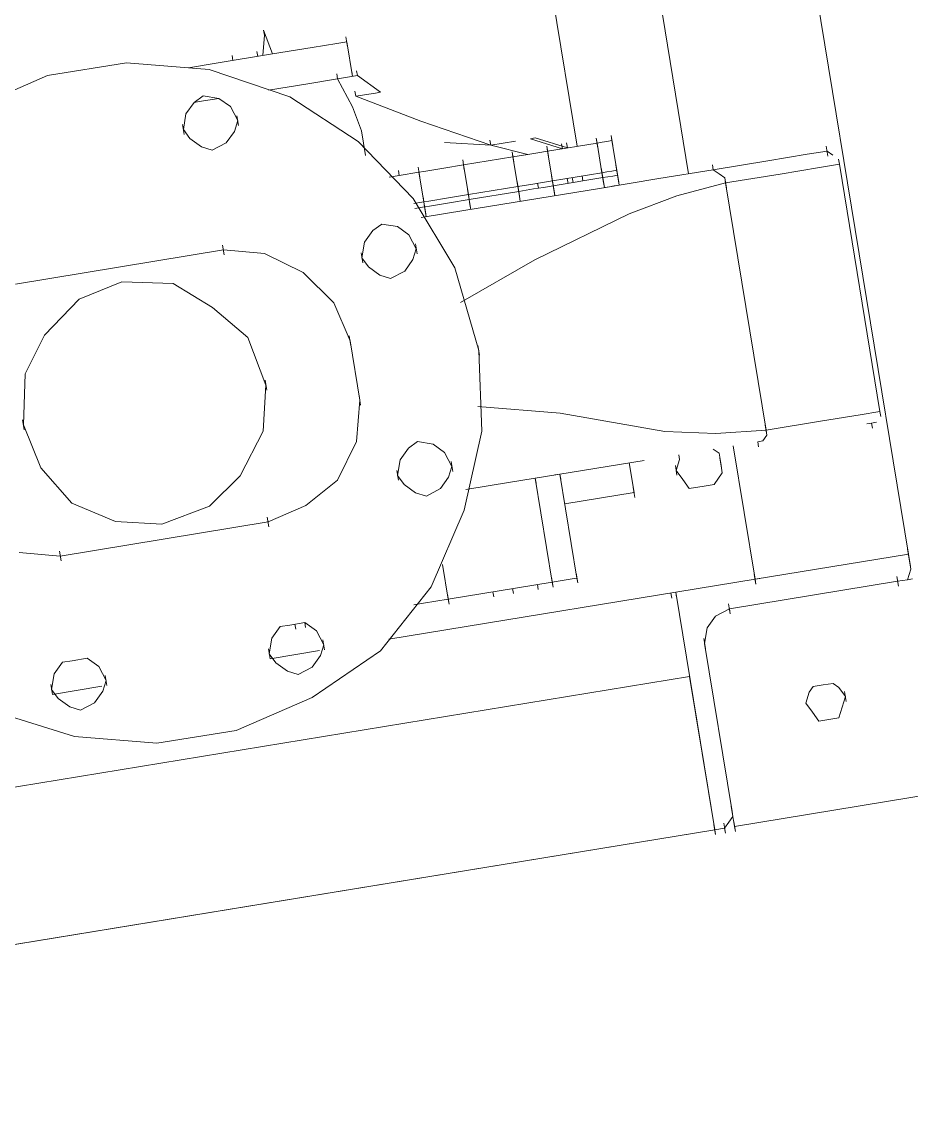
# Model space of a CAD drawing. Header units: metres. Extents: x 2 to 659295185, y -28 to 1124222152.
# Drawn here: x 655595.9811 to 655596.3533, y 1126527.9802 to 1126528.4359 of the extents above; entities that cross this region are included whole.
import ezdxf

# ---------------------------------------------------------------- set-up
doc = ezdxf.new("R2010")
doc.units = ezdxf.units.M
doc.header["$MEASUREMENT"] = 0
doc.linetypes.add('DASHDOT', pattern=[1, 0.5, -0.25, 0, -0.25])
doc.layers.add('CCSM_C1_CUERPO CK$0$A-EQUIPOS', color=9, linetype='CONTINUOUS')
doc.layers.add('LOCALES ASIGNADOS', color=41, linetype='DASHDOT', lineweight=0)

msp = doc.modelspace()

# ---------------------------------------------------------------- hatches: boundary and pattern name
at = {"layer": 'LOCALES ASIGNADOS'}
h = msp.add_hatch(color=256, dxfattribs=at)
edge = h.paths.add_edge_path()
edge.add_arc((219491.10562, 1054914.37558), 441878.9229, 9.3080497183, 9.309563548, ccw=False)
edge.add_line((655551.80975, 1126384.96264), (655564.53981, 1126387.0492))
edge.add_line((655564.53981, 1126387.0492), (655562.58668, 1126398.96519))
edge.add_line((655562.58668, 1126398.96519), (655552.39223, 1126397.29424))
edge.add_line((655552.39223, 1126397.29424), (655552.45693, 1126396.89953))
edge.add_line((655552.45693, 1126396.89953), (655549.92125, 1126396.48391))

# ---------------------------------------------------------------- linework, layer by layer
at = {"layer": 'CCSM_C1_CUERPO CK$0$A-EQUIPOS', "lineweight": 5}
for p, q in [((655596.3521, 1126528.21301), (655596.11384, 1126529.66659)), ((655596.11384, 1126529.66659), (655596.3521, 1126528.21301)), ((655596.26008, 1126528.37228), (655596.04965, 1126529.65607)), ((655596.26008, 1126528.37228), (655596.04965, 1126529.65607)), ((655596.13717, 1126528.84968), (655596.21354, 1126528.38379)), ((655596.13717, 1126528.84968), (655596.21354, 1126528.38379)), ((655596.08187, 1126528.42174), (655596.08258, 1126528.43036)), ((655596.08258, 1126528.43036), (655596.08224, 1126528.43243)), ((655596.08224, 1126528.43243), (655596.08601, 1126528.42242)), ((655596.11673, 1126528.42958), (655596.11741, 1126528.42544)), ((655596.07946, 1126528.42347), (655596.0798, 1126528.4214)), ((655596.0798, 1126528.4214), (655596.07946, 1126528.42347)), ((655596.07946, 1126528.42347), (655596.0798, 1126528.4214)), ((655596.10257, 1126528.42513), (655596.08601, 1126528.42242)), ((655596.10257, 1126528.42513), (655596.08601, 1126528.42242)), ((655596.11293, 1126528.42683), (655596.10257, 1126528.42513)), ((655596.11293, 1126528.42683), (655596.10257, 1126528.42513)), ((655596.11707, 1126528.42751), (655596.11293, 1126528.42683)), ((655596.11707, 1126528.42751), (655596.11293, 1126528.42683)), ((655596.11944, 1126528.41301), (655596.11707, 1126528.42751)), ((655596.08601, 1126528.42242), (655596.06323, 1126528.41868)), ((655596.08601, 1126528.42242), (655596.06323, 1126528.41868)), ((655596.06911, 1126528.42177), (655596.06944, 1126528.4197)), ((655596.06944, 1126528.4197), (655596.06911, 1126528.42177)), ((655596.06911, 1126528.42177), (655596.06944, 1126528.4197)), ((655596.02494, 1126528.41879), (655595.99181, 1126528.41336)), ((655596.02494, 1126528.41879), (655595.99181, 1126528.41336)), ((655596.05943, 1126528.41594), (655596.02494, 1126528.41879)), ((655596.05943, 1126528.41594), (655596.02494, 1126528.41879)), ((655596.06323, 1126528.41868), (655596.05081, 1126528.41665)), ((655596.06323, 1126528.41868), (655596.05081, 1126528.41665)), ((655596.09321, 1126528.40446), (655596.05943, 1126528.41594)), ((655596.09321, 1126528.40446), (655596.05943, 1126528.41594)), ((655596.11911, 1126528.41509), (655596.11944, 1126528.41301)), ((655596.12118, 1126528.41542), (655596.12152, 1126528.41335)), ((655595.99181, 1126528.41336), (655595.96004, 1126528.39964)), ((655595.99181, 1126528.41336), (655595.96004, 1126528.39964)), ((655596.10081, 1126528.40996), (655596.08424, 1126528.40724)), ((655596.10081, 1126528.40996), (655596.08424, 1126528.40724)), ((655596.11323, 1126528.412), (655596.10081, 1126528.40996)), ((655596.11323, 1126528.412), (655596.10081, 1126528.40996)), ((655596.11289, 1126528.41407), (655596.11323, 1126528.412)), ((655596.12152, 1126528.41335), (655596.11323, 1126528.412)), ((655596.12152, 1126528.41335), (655596.11323, 1126528.412)), ((655596.11941, 1126528.40025), (655596.11323, 1126528.412)), ((655596.12152, 1126528.41335), (655596.13116, 1126528.40643)), ((655596.12046, 1126528.4068), (655596.1208, 1126528.40473)), ((655596.12909, 1126528.40609), (655596.1208, 1126528.40473)), ((655596.12909, 1126528.40609), (655596.1208, 1126528.40473)), ((655596.13116, 1126528.40643), (655596.12909, 1126528.40609)), ((655596.13116, 1126528.40643), (655596.12909, 1126528.40609)), ((655596.05318, 1126528.40215), (655596.04972, 1126528.39733)), ((655596.05318, 1126528.40215), (655596.04972, 1126528.39733)), ((655596.05318, 1126528.40215), (655596.05699, 1126528.4049)), ((655596.05699, 1126528.4049), (655596.05318, 1126528.40215)), ((655596.05526, 1126528.40249), (655596.05318, 1126528.40215)), ((655596.05526, 1126528.40249), (655596.05318, 1126528.40215)), ((655596.06354, 1126528.40385), (655596.05526, 1126528.40249)), ((655596.06354, 1126528.40385), (655596.05526, 1126528.40249)), ((655596.05699, 1126528.4049), (655596.06354, 1126528.40385)), ((655596.06354, 1126528.40385), (655596.05699, 1126528.4049)), ((655596.06354, 1126528.40385), (655596.06836, 1126528.40039)), ((655596.06836, 1126528.40039), (655596.06354, 1126528.40385)), ((655596.12179, 1126528.38576), (655596.09321, 1126528.40446)), ((655596.12179, 1126528.38576), (655596.09321, 1126528.40446)), ((655596.14803, 1126528.39431), (655596.1208, 1126528.40473)), ((655596.04972, 1126528.39733), (655596.04867, 1126528.39078)), ((655596.04972, 1126528.39733), (655596.04867, 1126528.39078)), ((655596.06836, 1126528.40039), (655596.07145, 1126528.39452)), ((655596.07145, 1126528.39452), (655596.06836, 1126528.40039)), ((655596.07111, 1126528.39659), (655596.07179, 1126528.39245)), ((655596.12318, 1126528.39024), (655596.11941, 1126528.40025)), ((655596.04833, 1126528.39285), (655596.04901, 1126528.38871)), ((655596.07145, 1126528.39452), (655596.07005, 1126528.39004)), ((655596.07145, 1126528.39452), (655596.07005, 1126528.39004)), ((655596.17732, 1126528.38423), (655596.14803, 1126528.39431)), ((655596.05142, 1126528.38698), (655596.04867, 1126528.39078)), ((655596.05142, 1126528.38698), (655596.04867, 1126528.39078)), ((655596.07005, 1126528.39004), (655596.06659, 1126528.38521)), ((655596.07005, 1126528.39004), (655596.06659, 1126528.38521)), ((655596.12488, 1126528.37988), (655596.12318, 1126528.39024)), ((655596.19596, 1126528.38728), (655596.19389, 1126528.38694)), ((655596.19596, 1126528.38728), (655596.19389, 1126528.38694)), ((655596.2094, 1126528.38311), (655596.19596, 1126528.38728)), ((655596.19596, 1126528.38728), (655596.2094, 1126528.38311)), ((655596.22216, 1126528.38307), (655596.22148, 1126528.38721)), ((655596.22148, 1126528.38721), (655596.22182, 1126528.38514)), ((655596.22837, 1126528.38409), (655596.22769, 1126528.38823)), ((655596.22769, 1126528.38823), (655596.22803, 1126528.38616)), ((655596.05624, 1126528.38352), (655596.05142, 1126528.38698)), ((655596.05624, 1126528.38352), (655596.05142, 1126528.38698)), ((655596.06072, 1126528.38213), (655596.05624, 1126528.38352)), ((655596.06072, 1126528.38213), (655596.05624, 1126528.38352)), ((655596.06659, 1126528.38521), (655596.06072, 1126528.38213)), ((655596.06659, 1126528.38521), (655596.06072, 1126528.38213)), ((655596.14483, 1126528.36189), (655596.12179, 1126528.38576)), ((655596.14483, 1126528.36189), (655596.12179, 1126528.38576)), ((655596.17732, 1126528.38423), (655596.15801, 1126528.38531)), ((655596.15801, 1126528.38531), (655596.17732, 1126528.38423)), ((655596.17732, 1126528.38423), (655596.15801, 1126528.38531)), ((655596.17698, 1126528.3863), (655596.17732, 1126528.38423)), ((655596.17732, 1126528.38423), (655596.17698, 1126528.3863)), ((655596.17732, 1126528.38423), (655596.18767, 1126528.38592)), ((655596.18767, 1126528.38592), (655596.17732, 1126528.38423)), ((655596.19283, 1126528.38039), (655596.17732, 1126528.38423)), ((655596.19283, 1126528.38039), (655596.17732, 1126528.38423)), ((655596.17732, 1126528.38423), (655596.19283, 1126528.38039)), ((655596.19389, 1126528.38694), (655596.20733, 1126528.38277)), ((655596.20078, 1126528.38382), (655596.20145, 1126528.37968)), ((655596.20078, 1126528.38382), (655596.20112, 1126528.38175)), ((655596.22182, 1126528.38514), (655596.20112, 1126528.38175)), ((655596.20112, 1126528.38175), (655596.22182, 1126528.38514)), ((655596.20699, 1126528.38484), (655596.20733, 1126528.38277)), ((655596.20699, 1126528.38484), (655596.20733, 1126528.38277)), ((655596.20699, 1126528.38484), (655596.20733, 1126528.38277)), ((655596.20733, 1126528.38277), (655596.20699, 1126528.38484)), ((655596.20906, 1126528.38518), (655596.2094, 1126528.38311)), ((655596.22389, 1126528.38548), (655596.22182, 1126528.38514)), ((655596.22389, 1126528.38548), (655596.22182, 1126528.38514)), ((655596.22182, 1126528.38514), (655596.22386, 1126528.37272)), ((655596.22596, 1126528.38582), (655596.22389, 1126528.38548)), ((655596.22596, 1126528.38582), (655596.22389, 1126528.38548)), ((655596.22803, 1126528.38616), (655596.22596, 1126528.38582)), ((655596.22803, 1126528.38616), (655596.22596, 1126528.38582)), ((655596.23007, 1126528.37374), (655596.22803, 1126528.38616)), ((655596.31772, 1126528.38385), (655596.31839, 1126528.37971)), ((655596.16558, 1126528.37805), (655596.16625, 1126528.37391)), ((655596.18662, 1126528.37937), (655596.16591, 1126528.37598)), ((655596.16591, 1126528.37598), (655596.18662, 1126528.37937)), ((655596.18628, 1126528.38144), (655596.18696, 1126528.3773)), ((655596.18628, 1126528.38144), (655596.18662, 1126528.37937)), ((655596.19283, 1126528.38039), (655596.18662, 1126528.37937)), ((655596.19283, 1126528.38039), (655596.18662, 1126528.37937)), ((655596.18662, 1126528.37937), (655596.18866, 1126528.36695)), ((655596.19697, 1126528.38107), (655596.19283, 1126528.38039)), ((655596.19697, 1126528.38107), (655596.19283, 1126528.38039)), ((655596.20112, 1126528.38175), (655596.19697, 1126528.38107)), ((655596.20112, 1126528.38175), (655596.19697, 1126528.38107)), ((655596.20315, 1126528.36933), (655596.20112, 1126528.38175)), ((655596.30977, 1126528.38042), (655596.29321, 1126528.37771)), ((655596.30977, 1126528.38042), (655596.29321, 1126528.37771)), ((655596.31805, 1126528.38178), (655596.30977, 1126528.38042)), ((655596.31805, 1126528.38178), (655596.30977, 1126528.38042)), ((655596.31805, 1126528.38178), (655596.32046, 1126528.38005)), ((655596.32046, 1126528.38005), (655596.31805, 1126528.38178)), ((655596.32321, 1126528.37625), (655596.32287, 1126528.37832)), ((655596.13866, 1126528.37364), (655596.139, 1126528.37157)), ((655596.14694, 1126528.375), (655596.14762, 1126528.37085)), ((655596.15763, 1126528.37462), (655596.14935, 1126528.37326)), ((655596.16591, 1126528.37598), (655596.15763, 1126528.37462)), ((655596.16591, 1126528.37598), (655596.16795, 1126528.36356)), ((655596.22352, 1126528.37479), (655596.2242, 1126528.37065)), ((655596.228, 1126528.3734), (655596.22593, 1126528.37306)), ((655596.228, 1126528.3734), (655596.22593, 1126528.37306)), ((655596.23007, 1126528.37374), (655596.228, 1126528.3734)), ((655596.228, 1126528.3734), (655596.23007, 1126528.37374)), ((655596.22973, 1126528.37581), (655596.23041, 1126528.37167)), ((655596.23075, 1126528.3696), (655596.23007, 1126528.37374)), ((655596.23007, 1126528.37374), (655596.23041, 1126528.37167)), ((655596.23041, 1126528.37167), (655596.23007, 1126528.37374)), ((655596.27043, 1126528.37397), (655596.24765, 1126528.37024)), ((655596.24765, 1126528.37024), (655596.27043, 1126528.37397)), ((655596.27009, 1126528.37605), (655596.27043, 1126528.37397)), ((655596.29321, 1126528.37771), (655596.27043, 1126528.37397)), ((655596.29321, 1126528.37771), (655596.27043, 1126528.37397)), ((655596.27043, 1126528.37397), (655596.27284, 1126528.37224)), ((655596.31493, 1126528.37489), (655596.29837, 1126528.37217)), ((655596.32321, 1126528.37625), (655596.31493, 1126528.37489)), ((655596.34018, 1126528.27272), (655596.32321, 1126528.37625)), ((655596.32321, 1126528.37625), (655596.34018, 1126528.27272)), ((655596.139, 1126528.37157), (655596.13485, 1126528.37089)), ((655596.139, 1126528.37157), (655596.13485, 1126528.37089)), ((655596.14728, 1126528.37293), (655596.139, 1126528.37157)), ((655596.139, 1126528.37157), (655596.14728, 1126528.37293)), ((655596.14935, 1126528.37326), (655596.14728, 1126528.37293)), ((655596.14728, 1126528.37293), (655596.14932, 1126528.3605)), ((655596.18832, 1126528.36902), (655596.189, 1126528.36488)), ((655596.20315, 1126528.36933), (655596.19901, 1126528.36865)), ((655596.19901, 1126528.36865), (655596.20315, 1126528.36933)), ((655596.20281, 1126528.3714), (655596.20349, 1126528.36725)), ((655596.22386, 1126528.37272), (655596.20315, 1126528.36933)), ((655596.20315, 1126528.36933), (655596.22386, 1126528.37272)), ((655596.20315, 1126528.36933), (655596.20349, 1126528.36725)), ((655596.20349, 1126528.36725), (655596.20315, 1126528.36933)), ((655596.20315, 1126528.36933), (655596.20349, 1126528.36725)), ((655596.20315, 1126528.36933), (655596.20383, 1126528.36518)), ((655596.20349, 1126528.36725), (655596.20315, 1126528.36933)), ((655596.20315, 1126528.36933), (655596.20349, 1126528.36725)), ((655596.20349, 1126528.36725), (655596.20315, 1126528.36933)), ((655596.20349, 1126528.36725), (655596.2242, 1126528.37065)), ((655596.2242, 1126528.37065), (655596.20349, 1126528.36725)), ((655596.20936, 1126528.37034), (655596.2097, 1126528.36827)), ((655596.2097, 1126528.36827), (655596.20936, 1126528.37034)), ((655596.20936, 1126528.37034), (655596.2097, 1126528.36827)), ((655596.2097, 1126528.36827), (655596.20936, 1126528.37034)), ((655596.21143, 1126528.37068), (655596.21177, 1126528.36861)), ((655596.21177, 1126528.36861), (655596.21143, 1126528.37068)), ((655596.21143, 1126528.37068), (655596.21177, 1126528.36861)), ((655596.21558, 1126528.37136), (655596.21591, 1126528.36929)), ((655596.21558, 1126528.37136), (655596.21591, 1126528.36929)), ((655596.24765, 1126528.37024), (655596.22281, 1126528.36617)), ((655596.24765, 1126528.37024), (655596.22281, 1126528.36617)), ((655596.22593, 1126528.37306), (655596.22386, 1126528.37272)), ((655596.22593, 1126528.37306), (655596.22386, 1126528.37272)), ((655596.22454, 1126528.36858), (655596.22386, 1126528.37272)), ((655596.22386, 1126528.37272), (655596.2242, 1126528.37065)), ((655596.2242, 1126528.37065), (655596.22386, 1126528.37272)), ((655596.22627, 1126528.37099), (655596.2242, 1126528.37065)), ((655596.22627, 1126528.37099), (655596.2242, 1126528.37065)), ((655596.2242, 1126528.37065), (655596.22488, 1126528.36651)), ((655596.22834, 1126528.37133), (655596.22627, 1126528.37099)), ((655596.22834, 1126528.37133), (655596.22627, 1126528.37099)), ((655596.23041, 1126528.37167), (655596.22834, 1126528.37133)), ((655596.23041, 1126528.37167), (655596.22834, 1126528.37133)), ((655596.23109, 1126528.36753), (655596.23041, 1126528.37167)), ((655596.23075, 1126528.3696), (655596.23109, 1126528.36753)), ((655596.27525, 1126528.37051), (655596.27284, 1126528.37224)), ((655596.27525, 1126528.37051), (655596.27559, 1126528.36844)), ((655596.27525, 1126528.37051), (655596.27593, 1126528.36637)), ((655596.29837, 1126528.37217), (655596.27559, 1126528.36844)), ((655596.22281, 1126528.36617), (655596.1669, 1126528.357)), ((655596.22281, 1126528.36617), (655596.1669, 1126528.357)), ((655596.16761, 1126528.36563), (655596.16829, 1126528.36149)), ((655596.18866, 1126528.36695), (655596.16795, 1126528.36356)), ((655596.16795, 1126528.36356), (655596.18866, 1126528.36695)), ((655596.16829, 1126528.36149), (655596.189, 1126528.36488)), ((655596.189, 1126528.36488), (655596.16829, 1126528.36149)), ((655596.19487, 1126528.36797), (655596.18866, 1126528.36695)), ((655596.19487, 1126528.36797), (655596.18866, 1126528.36695)), ((655596.189, 1126528.36488), (655596.18866, 1126528.36695)), ((655596.18866, 1126528.36695), (655596.18934, 1126528.36281)), ((655596.189, 1126528.36488), (655596.18866, 1126528.36695)), ((655596.19521, 1126528.3659), (655596.189, 1126528.36488)), ((655596.19521, 1126528.3659), (655596.189, 1126528.36488)), ((655596.189, 1126528.36488), (655596.18968, 1126528.36074)), ((655596.19901, 1126528.36865), (655596.19487, 1126528.36797)), ((655596.19901, 1126528.36865), (655596.19487, 1126528.36797)), ((655596.19935, 1126528.36658), (655596.19521, 1126528.3659)), ((655596.19935, 1126528.36658), (655596.19521, 1126528.3659)), ((655596.19728, 1126528.36624), (655596.19694, 1126528.36831)), ((655596.19694, 1126528.36831), (655596.19728, 1126528.36624)), ((655596.20349, 1126528.36725), (655596.19935, 1126528.36658)), ((655596.20349, 1126528.36725), (655596.19935, 1126528.36658)), ((655596.20417, 1126528.36311), (655596.20349, 1126528.36725)), ((655596.20383, 1126528.36518), (655596.20417, 1126528.36311)), ((655596.22454, 1126528.36858), (655596.22488, 1126528.36651)), ((655596.22695, 1126528.36685), (655596.22488, 1126528.36651)), ((655596.22695, 1126528.36685), (655596.22488, 1126528.36651)), ((655596.22902, 1126528.36719), (655596.22695, 1126528.36685)), ((655596.22902, 1126528.36719), (655596.22695, 1126528.36685)), ((655596.23109, 1126528.36753), (655596.22902, 1126528.36719)), ((655596.22902, 1126528.36719), (655596.23109, 1126528.36753)), ((655596.27559, 1126528.36844), (655596.25522, 1126528.36298)), ((655596.29256, 1126528.26491), (655596.27559, 1126528.36844)), ((655596.16235, 1126528.33287), (655596.14483, 1126528.36189)), ((655596.16235, 1126528.33287), (655596.14483, 1126528.36189)), ((655596.14932, 1126528.3605), (655596.14517, 1126528.35982)), ((655596.14932, 1126528.3605), (655596.14517, 1126528.35982)), ((655596.14898, 1126528.36257), (655596.14965, 1126528.35843)), ((655596.15139, 1126528.36084), (655596.14932, 1126528.3605)), ((655596.15139, 1126528.36084), (655596.14932, 1126528.3605)), ((655596.14932, 1126528.3605), (655596.14999, 1126528.35636)), ((655596.15967, 1126528.3622), (655596.15139, 1126528.36084)), ((655596.15967, 1126528.3622), (655596.15139, 1126528.36084)), ((655596.16001, 1126528.36013), (655596.15173, 1126528.35877)), ((655596.16001, 1126528.36013), (655596.15173, 1126528.35877)), ((655596.16795, 1126528.36356), (655596.15967, 1126528.3622)), ((655596.16795, 1126528.36356), (655596.15967, 1126528.3622)), ((655596.16001, 1126528.36013), (655596.16829, 1126528.36149)), ((655596.16829, 1126528.36149), (655596.16001, 1126528.36013)), ((655596.16795, 1126528.36356), (655596.16863, 1126528.35941)), ((655596.16829, 1126528.36149), (655596.16897, 1126528.35734)), ((655596.18934, 1126528.36281), (655596.18968, 1126528.36074)), ((655596.25522, 1126528.36298), (655596.2352, 1126528.35544)), ((655596.14965, 1126528.35843), (655596.14551, 1126528.35775)), ((655596.14965, 1126528.35843), (655596.14551, 1126528.35775)), ((655596.1669, 1126528.357), (655596.14826, 1126528.35395)), ((655596.1669, 1126528.357), (655596.14826, 1126528.35395)), ((655596.15173, 1126528.35877), (655596.14965, 1126528.35843)), ((655596.15173, 1126528.35877), (655596.14965, 1126528.35843)), ((655596.15033, 1126528.35429), (655596.14965, 1126528.35843)), ((655596.14999, 1126528.35636), (655596.15033, 1126528.35429)), ((655596.16863, 1126528.35941), (655596.16897, 1126528.35734)), ((655596.2352, 1126528.35544), (655596.19582, 1126528.33623)), ((655596.1279, 1126528.34849), (655596.1317, 1126528.35123)), ((655596.1317, 1126528.35123), (655596.1279, 1126528.34849)), ((655596.1317, 1126528.35123), (655596.13825, 1126528.35018)), ((655596.13825, 1126528.35018), (655596.1317, 1126528.35123)), ((655596.12443, 1126528.34367), (655596.1279, 1126528.34849)), ((655596.1279, 1126528.34849), (655596.12443, 1126528.34367)), ((655596.13825, 1126528.35018), (655596.14307, 1126528.34672)), ((655596.14307, 1126528.34672), (655596.13825, 1126528.35018)), ((655596.14307, 1126528.34672), (655596.14616, 1126528.34085)), ((655596.14616, 1126528.34085), (655596.14307, 1126528.34672)), ((655596.0651, 1126528.34244), (655596.06578, 1126528.3383)), ((655596.12338, 1126528.33711), (655596.12443, 1126528.34367)), ((655596.12443, 1126528.34367), (655596.12338, 1126528.33711)), ((655596.14582, 1126528.34292), (655596.1465, 1126528.33878)), ((655596.06544, 1126528.34037), (655595.97847, 1126528.32612)), ((655596.06544, 1126528.34037), (655595.97847, 1126528.32612)), ((655596.08268, 1126528.33895), (655596.06544, 1126528.34037)), ((655596.08268, 1126528.33895), (655596.06544, 1126528.34037)), ((655596.08268, 1126528.33895), (655596.09887, 1126528.33097)), ((655596.09887, 1126528.33097), (655596.08268, 1126528.33895)), ((655596.12304, 1126528.33918), (655596.12372, 1126528.33504)), ((655596.12613, 1126528.33331), (655596.12338, 1126528.33711)), ((655596.12613, 1126528.33331), (655596.12338, 1126528.33711)), ((655596.14616, 1126528.34085), (655596.14477, 1126528.33637)), ((655596.14616, 1126528.34085), (655596.14477, 1126528.33637)), ((655596.13095, 1126528.32985), (655596.12613, 1126528.33331)), ((655596.13095, 1126528.32985), (655596.12613, 1126528.33331)), ((655596.14477, 1126528.33637), (655596.1413, 1126528.33155)), ((655596.14477, 1126528.33637), (655596.1413, 1126528.33155)), ((655596.17226, 1126528.29835), (655596.16235, 1126528.33287)), ((655596.17226, 1126528.29835), (655596.16235, 1126528.33287)), ((655596.19582, 1126528.33623), (655596.16472, 1126528.31838)), ((655596.09887, 1126528.33097), (655596.1116, 1126528.31817)), ((655596.1116, 1126528.31817), (655596.09887, 1126528.33097)), ((655596.13543, 1126528.32846), (655596.13095, 1126528.32985)), ((655596.13543, 1126528.32846), (655596.13095, 1126528.32985)), ((655596.1413, 1126528.33155), (655596.13543, 1126528.32846)), ((655596.1413, 1126528.33155), (655596.13543, 1126528.32846)), ((655596.02297, 1126528.32703), (655596.00501, 1126528.31984)), ((655596.00501, 1126528.31984), (655596.02297, 1126528.32703)), ((655596.02297, 1126528.32703), (655596.00501, 1126528.31984)), ((655596.02297, 1126528.32703), (655596.04436, 1126528.32629)), ((655596.04436, 1126528.32629), (655596.02297, 1126528.32703)), ((655596.04436, 1126528.32629), (655596.02297, 1126528.32703)), ((655596.06089, 1126528.31624), (655596.04436, 1126528.32629)), ((655596.06089, 1126528.31624), (655596.04436, 1126528.32629)), ((655596.06089, 1126528.31624), (655596.04436, 1126528.32629)), ((655595.99049, 1126528.3047), (655596.00501, 1126528.31984)), ((655596.00501, 1126528.31984), (655595.99049, 1126528.3047)), ((655596.00501, 1126528.31984), (655595.99049, 1126528.3047)), ((655596.07569, 1126528.30378), (655596.06089, 1126528.31624)), ((655596.07569, 1126528.30378), (655596.06089, 1126528.31624)), ((655596.07569, 1126528.30378), (655596.06089, 1126528.31624)), ((655596.1116, 1126528.31817), (655596.11846, 1126528.30229)), ((655596.11846, 1126528.30229), (655596.1116, 1126528.31817)), ((655595.98251, 1126528.28851), (655595.99049, 1126528.3047)), ((655595.99049, 1126528.3047), (655595.98251, 1126528.28851)), ((655595.99049, 1126528.3047), (655595.98251, 1126528.28851)), ((655596.07569, 1126528.30378), (655596.08322, 1126528.28375)), ((655596.08322, 1126528.28375), (655596.07569, 1126528.30378)), ((655596.08322, 1126528.28375), (655596.07569, 1126528.30378)), ((655596.11812, 1126528.30436), (655596.1188, 1126528.30022)), ((655596.12253, 1126528.27744), (655596.11846, 1126528.30229)), ((655596.12253, 1126528.27744), (655596.11846, 1126528.30229)), ((655596.17192, 1126528.30042), (655596.1726, 1126528.29628)), ((655596.1726, 1126528.29628), (655596.17192, 1126528.30042)), ((655596.17355, 1126528.26454), (655596.17226, 1126528.29835)), ((655596.17226, 1126528.29835), (655596.17355, 1126528.26454)), ((655595.98176, 1126528.26712), (655595.98251, 1126528.28851)), ((655595.98251, 1126528.28851), (655595.98176, 1126528.26712)), ((655595.98251, 1126528.28851), (655595.98176, 1126528.26712)), ((655596.08322, 1126528.28375), (655596.08214, 1126528.26444)), ((655596.08322, 1126528.28375), (655596.08214, 1126528.26444)), ((655596.08322, 1126528.28375), (655596.08214, 1126528.26444)), ((655596.08288, 1126528.28582), (655596.08356, 1126528.28168)), ((655596.08288, 1126528.28582), (655596.08356, 1126528.28168)), ((655596.12219, 1126528.27951), (655596.12287, 1126528.27537)), ((655596.12253, 1126528.27744), (655596.1211, 1126528.2602)), ((655596.12253, 1126528.27744), (655596.1211, 1126528.2602)), ((655596.20634, 1126528.27204), (655596.17185, 1126528.27489)), ((655595.98142, 1126528.26919), (655595.9821, 1126528.26505)), ((655595.98142, 1126528.26919), (655595.9821, 1126528.26505)), ((655596.25013, 1126528.26433), (655596.20634, 1126528.27204)), ((655596.31534, 1126528.26864), (655596.29256, 1126528.26491)), ((655596.3319, 1126528.27136), (655596.31534, 1126528.26864)), ((655596.34018, 1126528.27272), (655596.3319, 1126528.27136)), ((655596.34018, 1126528.27272), (655596.34052, 1126528.27065)), ((655596.34052, 1126528.27065), (655596.34018, 1126528.27272)), ((655595.98896, 1126528.24917), (655595.98176, 1126528.26712)), ((655595.98896, 1126528.24917), (655595.98176, 1126528.26712)), ((655595.98896, 1126528.24917), (655595.98176, 1126528.26712)), ((655596.08214, 1126528.26444), (655596.07243, 1126528.24584)), ((655596.08214, 1126528.26444), (655596.07243, 1126528.24584)), ((655596.08214, 1126528.26444), (655596.07243, 1126528.24584)), ((655596.16622, 1126528.23144), (655596.17355, 1126528.26454)), ((655596.17355, 1126528.26454), (655596.16622, 1126528.23144)), ((655596.27151, 1126528.26359), (655596.25013, 1126528.26433)), ((655596.27151, 1126528.26359), (655596.29256, 1126528.26491)), ((655596.29222, 1126528.26698), (655596.2929, 1126528.26284)), ((655596.29256, 1126528.26491), (655596.2929, 1126528.26284)), ((655596.33672, 1126528.2679), (655596.33465, 1126528.26756)), ((655596.33465, 1126528.26756), (655596.33672, 1126528.2679)), ((655596.33672, 1126528.2679), (655596.33879, 1126528.26823)), ((655596.33879, 1126528.26823), (655596.33672, 1126528.2679)), ((655596.33672, 1126528.2679), (655596.33879, 1126528.26823)), ((655596.33706, 1126528.26582), (655596.33672, 1126528.2679)), ((655596.1211, 1126528.2602), (655596.11313, 1126528.244)), ((655596.1211, 1126528.2602), (655596.11313, 1126528.244)), ((655596.14283, 1126528.25738), (655596.14663, 1126528.26013)), ((655596.14663, 1126528.26013), (655596.14283, 1126528.25738)), ((655596.14663, 1126528.26013), (655596.15318, 1126528.25907)), ((655596.15318, 1126528.25907), (655596.14663, 1126528.26013)), ((655596.2891, 1126528.26009), (655596.29117, 1126528.26043)), ((655596.2891, 1126528.26009), (655596.28944, 1126528.25802)), ((655596.29117, 1126528.26043), (655596.2929, 1126528.26284)), ((655596.13937, 1126528.25256), (655596.14283, 1126528.25738)), ((655596.14283, 1126528.25738), (655596.13937, 1126528.25256)), ((655596.15318, 1126528.25907), (655596.158, 1126528.25561)), ((655596.158, 1126528.25561), (655596.15318, 1126528.25907)), ((655596.158, 1126528.25561), (655596.16109, 1126528.24974)), ((655596.16109, 1126528.24974), (655596.158, 1126528.25561)), ((655596.27046, 1126528.25703), (655596.27287, 1126528.2553)), ((655596.27287, 1126528.2553), (655596.27046, 1126528.25703)), ((655596.27287, 1126528.2553), (655596.27355, 1126528.25116)), ((655596.27355, 1126528.25116), (655596.27287, 1126528.2553)), ((655596.28791, 1126528.20249), (655596.27874, 1126528.25839)), ((655596.28791, 1126528.20249), (655596.27874, 1126528.25839)), ((655596.13831, 1126528.24601), (655596.13937, 1126528.25256)), ((655596.13937, 1126528.25256), (655596.13831, 1126528.24601)), ((655596.16075, 1126528.25181), (655596.16143, 1126528.24767)), ((655596.24147, 1126528.25228), (655596.18557, 1126528.24312)), ((655596.18557, 1126528.24312), (655596.24147, 1126528.25228)), ((655596.23526, 1126528.25127), (655596.2373, 1126528.23884)), ((655596.23526, 1126528.25127), (655596.2373, 1126528.23884)), ((655596.25631, 1126528.25259), (655596.25491, 1126528.24811)), ((655596.25631, 1126528.25259), (655596.25491, 1126528.24811)), ((655596.25631, 1126528.25259), (655596.25597, 1126528.25466)), ((655596.25597, 1126528.25466), (655596.25631, 1126528.25259)), ((655596.27321, 1126528.25323), (655596.27389, 1126528.24909)), ((655596.27355, 1126528.25116), (655596.27423, 1126528.24702)), ((655596.27355, 1126528.25116), (655596.27423, 1126528.24702)), ((655596.00203, 1126528.2343), (655595.98896, 1126528.24917)), ((655596.00203, 1126528.2343), (655595.98896, 1126528.24917)), ((655596.00203, 1126528.2343), (655595.98896, 1126528.24917)), ((655596.07243, 1126528.24584), (655596.05963, 1126528.23311)), ((655596.07243, 1126528.24584), (655596.05963, 1126528.23311)), ((655596.07243, 1126528.24584), (655596.05963, 1126528.23311)), ((655596.13797, 1126528.24808), (655596.13865, 1126528.24394)), ((655596.14106, 1126528.2422), (655596.13831, 1126528.24601)), ((655596.14106, 1126528.2422), (655596.13831, 1126528.24601)), ((655596.16109, 1126528.24974), (655596.1597, 1126528.24526)), ((655596.16109, 1126528.24974), (655596.1597, 1126528.24526)), ((655596.20627, 1126528.24651), (655596.2042, 1126528.24617)), ((655596.20627, 1126528.24651), (655596.2042, 1126528.24617)), ((655596.2134, 1126528.20303), (655596.20627, 1126528.24651)), ((655596.20627, 1126528.24651), (655596.20661, 1126528.24444)), ((655596.25458, 1126528.25018), (655596.25525, 1126528.24604)), ((655596.25491, 1126528.24811), (655596.25766, 1126528.24431)), ((655596.25766, 1126528.24431), (655596.25491, 1126528.24811)), ((655596.27423, 1126528.24702), (655596.27077, 1126528.2422)), ((655596.27423, 1126528.24702), (655596.27077, 1126528.2422)), ((655596.11313, 1126528.244), (655596.09999, 1126528.23335)), ((655596.11313, 1126528.244), (655596.09999, 1126528.23335)), ((655596.14588, 1126528.23874), (655596.14106, 1126528.2422)), ((655596.14588, 1126528.23874), (655596.14106, 1126528.2422)), ((655596.1597, 1126528.24526), (655596.15624, 1126528.24044)), ((655596.1597, 1126528.24526), (655596.15624, 1126528.24044)), ((655596.18557, 1126528.24312), (655596.16693, 1126528.24006)), ((655596.16693, 1126528.24006), (655596.18557, 1126528.24312)), ((655596.20305, 1126528.20133), (655596.19592, 1126528.24482)), ((655596.19592, 1126528.24482), (655596.19626, 1126528.24275)), ((655596.25766, 1126528.24431), (655596.26041, 1126528.2405)), ((655596.26041, 1126528.2405), (655596.25766, 1126528.24431)), ((655596.26663, 1126528.24152), (655596.26041, 1126528.2405)), ((655596.26663, 1126528.24152), (655596.26041, 1126528.2405)), ((655596.27077, 1126528.2422), (655596.26663, 1126528.24152)), ((655596.27077, 1126528.2422), (655596.26663, 1126528.24152)), ((655596.15036, 1126528.23735), (655596.14588, 1126528.23874)), ((655596.15036, 1126528.23735), (655596.14588, 1126528.23874)), ((655596.15624, 1126528.24044), (655596.15036, 1126528.23735)), ((655596.15624, 1126528.24044), (655596.15036, 1126528.23735)), ((655596.2373, 1126528.23884), (655596.20831, 1126528.23409)), ((655596.2373, 1126528.23884), (655596.20831, 1126528.23409)), ((655596.23696, 1126528.24091), (655596.23764, 1126528.23677)), ((655596.02029, 1126528.22666), (655596.00203, 1126528.2343)), ((655596.02029, 1126528.22666), (655596.00203, 1126528.2343)), ((655596.02029, 1126528.22666), (655596.00203, 1126528.2343)), ((655596.05963, 1126528.23311), (655596.0396, 1126528.22557)), ((655596.05963, 1126528.23311), (655596.0396, 1126528.22557)), ((655596.05963, 1126528.23311), (655596.0396, 1126528.22557)), ((655596.09999, 1126528.23335), (655596.0841, 1126528.22649)), ((655596.09999, 1126528.23335), (655596.0841, 1126528.22649)), ((655596.08376, 1126528.22856), (655596.08444, 1126528.22442)), ((655596.15233, 1126528.1994), (655596.16622, 1126528.23144)), ((655596.16622, 1126528.23144), (655596.15233, 1126528.1994)), ((655595.99714, 1126528.21223), (655596.0841, 1126528.22649)), ((655595.99714, 1126528.21223), (655596.0841, 1126528.22649)), ((655596.0396, 1126528.22557), (655596.02029, 1126528.22666)), ((655596.0396, 1126528.22557), (655596.02029, 1126528.22666)), ((655596.0396, 1126528.22557), (655596.02029, 1126528.22666)), ((655595.9968, 1126528.2143), (655595.99748, 1126528.21016)), ((655596.35176, 1126528.21508), (655596.35244, 1126528.21094)), ((655596.35176, 1126528.21508), (655596.35244, 1126528.21094)), ((655595.97989, 1126528.21366), (655595.99714, 1126528.21223)), ((655595.97989, 1126528.21366), (655595.99714, 1126528.21223)), ((655595.99714, 1126528.21223), (655595.97989, 1126528.21366)), ((655596.3521, 1126528.21301), (655596.28791, 1126528.20249)), ((655596.28791, 1126528.20249), (655596.3521, 1126528.21301)), ((655596.3521, 1126528.21301), (655596.28791, 1126528.20249)), ((655596.3521, 1126528.21301), (655596.28791, 1126528.20249)), ((655596.35278, 1126528.20887), (655596.3521, 1126528.21301)), ((655596.3521, 1126528.21301), (655596.35278, 1126528.20887)), ((655596.35244, 1126528.21094), (655596.35312, 1126528.20679)), ((655596.15956, 1126528.19421), (655596.15719, 1126528.2087)), ((655596.21306, 1126528.2051), (655596.21374, 1126528.20096)), ((655596.35312, 1126528.20679), (655596.35172, 1126528.20231)), ((655596.35312, 1126528.20679), (655596.35172, 1126528.20231)), ((655596.35278, 1126528.20887), (655596.35312, 1126528.20679)), ((655596.35278, 1126528.20887), (655596.35312, 1126528.20679)), ((655596.13468, 1126528.17737), (655596.28791, 1126528.20249)), ((655596.13468, 1126528.17737), (655596.28791, 1126528.20249)), ((655596.20305, 1126528.20133), (655596.15956, 1126528.19421)), ((655596.15956, 1126528.19421), (655596.20305, 1126528.20133)), ((655596.19683, 1126528.20031), (655596.19717, 1126528.19824)), ((655596.19717, 1126528.19824), (655596.19683, 1126528.20031)), ((655596.19683, 1126528.20031), (655596.19717, 1126528.19824)), ((655596.19717, 1126528.19824), (655596.19683, 1126528.20031)), ((655596.20271, 1126528.2034), (655596.20339, 1126528.19926)), ((655596.20719, 1126528.20201), (655596.20305, 1126528.20133)), ((655596.20719, 1126528.20201), (655596.20305, 1126528.20133)), ((655596.20339, 1126528.19926), (655596.20305, 1126528.20133)), ((655596.21133, 1126528.20269), (655596.20719, 1126528.20201)), ((655596.21133, 1126528.20269), (655596.20719, 1126528.20201)), ((655596.2134, 1126528.20303), (655596.21133, 1126528.20269)), ((655596.2134, 1126528.20303), (655596.21133, 1126528.20269)), ((655596.21374, 1126528.20096), (655596.2134, 1126528.20303)), ((655596.27718, 1126528.1901), (655596.34758, 1126528.20164)), ((655596.34758, 1126528.20164), (655596.27718, 1126528.1901)), ((655596.28757, 1126528.20456), (655596.28825, 1126528.20041)), ((655596.28791, 1126528.20249), (655596.28998, 1126528.20282)), ((655596.28998, 1126528.20282), (655596.28791, 1126528.20249)), ((655596.28825, 1126528.20041), (655596.28791, 1126528.20249)), ((655596.28791, 1126528.20249), (655596.28825, 1126528.20041)), ((655596.28791, 1126528.20249), (655596.28825, 1126528.20041)), ((655596.28791, 1126528.20249), (655596.28825, 1126528.20041)), ((655596.34724, 1126528.20371), (655596.34792, 1126528.19956)), ((655596.35172, 1126528.20231), (655596.34758, 1126528.20164)), ((655596.35172, 1126528.20231), (655596.34758, 1126528.20164)), ((655596.35172, 1126528.20231), (655596.35379, 1126528.20265)), ((655596.35172, 1126528.20231), (655596.35379, 1126528.20265)), ((655596.13122, 1126528.17255), (655596.15233, 1126528.1994)), ((655596.15233, 1126528.1994), (655596.13122, 1126528.17255)), ((655596.15922, 1126528.19628), (655596.1599, 1126528.19214)), ((655596.1782, 1126528.19726), (655596.17854, 1126528.19519)), ((655596.17854, 1126528.19519), (655596.1782, 1126528.19726)), ((655596.18648, 1126528.19862), (655596.18682, 1126528.19655)), ((655596.18682, 1126528.19655), (655596.18648, 1126528.19862)), ((655596.18648, 1126528.19862), (655596.18682, 1126528.19655)), ((655596.18682, 1126528.19655), (655596.18648, 1126528.19862)), ((655596.25271, 1126528.19672), (655596.25305, 1126528.19464)), ((655596.25305, 1126528.19464), (655596.25271, 1126528.19672)), ((655596.25478, 1126528.19705), (655596.27107, 1126528.09766)), ((655596.25478, 1126528.19705), (655596.27107, 1126528.09766)), ((655596.25478, 1126528.19705), (655596.25512, 1126528.19498)), ((655596.14921, 1126528.19251), (655596.14507, 1126528.19183)), ((655596.14507, 1126528.19183), (655596.14921, 1126528.19251)), ((655596.15956, 1126528.19421), (655596.14921, 1126528.19251)), ((655596.14921, 1126528.19251), (655596.15956, 1126528.19421)), ((655596.1599, 1126528.19214), (655596.15956, 1126528.19421)), ((655596.27684, 1126528.19217), (655596.27752, 1126528.18802)), ((655596.27131, 1126528.18701), (655596.26785, 1126528.18219)), ((655596.27131, 1126528.18701), (655596.26785, 1126528.18219)), ((655596.27718, 1126528.1901), (655596.27131, 1126528.18701)), ((655596.27131, 1126528.18701), (655596.27718, 1126528.1901)), ((655596.27718, 1126528.1901), (655596.27752, 1126528.18802)), ((655596.0857, 1126528.17785), (655596.08916, 1126528.18267)), ((655596.08916, 1126528.18267), (655596.0857, 1126528.17785)), ((655596.08916, 1126528.18267), (655596.0933, 1126528.18334)), ((655596.0933, 1126528.18334), (655596.08916, 1126528.18267)), ((655596.0933, 1126528.18334), (655596.09951, 1126528.18436)), ((655596.09951, 1126528.18436), (655596.0933, 1126528.18334)), ((655596.09537, 1126528.18368), (655596.09571, 1126528.18161)), ((655596.09571, 1126528.18161), (655596.09537, 1126528.18368)), ((655596.09537, 1126528.18368), (655596.09571, 1126528.18161)), ((655596.09571, 1126528.18161), (655596.09537, 1126528.18368)), ((655596.09951, 1126528.18436), (655596.10433, 1126528.1809)), ((655596.10433, 1126528.1809), (655596.09951, 1126528.18436)), ((655596.09951, 1126528.18436), (655596.09985, 1126528.18229)), ((655596.09985, 1126528.18229), (655596.09951, 1126528.18436)), ((655596.26785, 1126528.18219), (655596.26679, 1126528.17564)), ((655596.26785, 1126528.18219), (655596.26679, 1126528.17564)), ((655596.08465, 1126528.17129), (655596.0857, 1126528.17785)), ((655596.0857, 1126528.17785), (655596.08465, 1126528.17129)), ((655596.10433, 1126528.1809), (655596.10742, 1126528.17503)), ((655596.10742, 1126528.17503), (655596.10433, 1126528.1809)), ((655596.26645, 1126528.17771), (655596.26713, 1126528.17356)), ((655596.08431, 1126528.17337), (655596.08499, 1126528.16922)), ((655596.10742, 1126528.17503), (655596.10603, 1126528.17055)), ((655596.10742, 1126528.17503), (655596.10603, 1126528.17055)), ((655596.10708, 1126528.1771), (655596.10776, 1126528.17296)), ((655596.27833, 1126528.10523), (655596.26679, 1126528.17564)), ((655596.27833, 1126528.10523), (655596.26679, 1126528.17564)), ((655595.99805, 1126528.16773), (655596.00219, 1126528.16841)), ((655596.00219, 1126528.16841), (655595.99805, 1126528.16773)), ((655596.00219, 1126528.16841), (655596.00841, 1126528.16943)), ((655596.00841, 1126528.16943), (655596.00219, 1126528.16841)), ((655596.00841, 1126528.16943), (655596.01323, 1126528.16597)), ((655596.01323, 1126528.16597), (655596.00841, 1126528.16943)), ((655596.0874, 1126528.16749), (655596.08465, 1126528.17129)), ((655596.0874, 1126528.16749), (655596.08465, 1126528.17129)), ((655596.08499, 1126528.16922), (655596.10569, 1126528.17262)), ((655596.08499, 1126528.16922), (655596.10569, 1126528.17262)), ((655596.10253, 1126528.15296), (655596.13122, 1126528.17255)), ((655596.13122, 1126528.17255), (655596.10253, 1126528.15296)), ((655596.10603, 1126528.17055), (655596.10257, 1126528.16573)), ((655596.10603, 1126528.17055), (655596.10257, 1126528.16573)), ((655595.99459, 1126528.16291), (655595.99805, 1126528.16773)), ((655595.99805, 1126528.16773), (655595.99459, 1126528.16291)), ((655596.01323, 1126528.16597), (655596.01631, 1126528.16009)), ((655596.01631, 1126528.16009), (655596.01323, 1126528.16597)), ((655596.09222, 1126528.16403), (655596.0874, 1126528.16749)), ((655596.09222, 1126528.16403), (655596.0874, 1126528.16749)), ((655596.0967, 1126528.16264), (655596.09222, 1126528.16403)), ((655596.0967, 1126528.16264), (655596.09222, 1126528.16403)), ((655596.10257, 1126528.16573), (655596.0967, 1126528.16264)), ((655596.10257, 1126528.16573), (655596.0967, 1126528.16264)), ((655596.26021, 1126528.16392), (655596.26089, 1126528.15978)), ((655595.85263, 1126528.09499), (655596.26055, 1126528.16185)), ((655595.85263, 1126528.09499), (655596.26055, 1126528.16185)), ((655595.99459, 1126528.16291), (655595.99354, 1126528.15636)), ((655595.99459, 1126528.16291), (655595.99354, 1126528.15636)), ((655596.01631, 1126528.16009), (655596.01492, 1126528.15561)), ((655596.01631, 1126528.16009), (655596.01492, 1126528.15561)), ((655596.01598, 1126528.16217), (655596.01665, 1126528.15802)), ((655596.26055, 1126528.16185), (655596.27107, 1126528.09766)), ((655596.27107, 1126528.09766), (655596.26055, 1126528.16185)), ((655595.9932, 1126528.15843), (655595.99388, 1126528.15429)), ((655595.99354, 1126528.15636), (655595.99629, 1126528.15256)), ((655595.99629, 1126528.15256), (655595.99354, 1126528.15636)), ((655595.99388, 1126528.15429), (655596.01458, 1126528.15768)), ((655595.99388, 1126528.15429), (655596.01458, 1126528.15768)), ((655596.01492, 1126528.15561), (655596.01146, 1126528.15079)), ((655596.01492, 1126528.15561), (655596.01146, 1126528.15079)), ((655596.30916, 1126528.15068), (655596.31055, 1126528.15517)), ((655596.31055, 1126528.15517), (655596.30916, 1126528.15068)), ((655596.31228, 1126528.15758), (655596.31055, 1126528.15517)), ((655596.31228, 1126528.15758), (655596.31055, 1126528.15517)), ((655596.31642, 1126528.15825), (655596.31228, 1126528.15758)), ((655596.31228, 1126528.15758), (655596.31642, 1126528.15825)), ((655596.32056, 1126528.15893), (655596.31642, 1126528.15825)), ((655596.31642, 1126528.15825), (655596.32056, 1126528.15893)), ((655596.32297, 1126528.1572), (655596.32056, 1126528.15893)), ((655596.32297, 1126528.1572), (655596.32056, 1126528.15893)), ((655596.32297, 1126528.1572), (655596.32572, 1126528.1534)), ((655596.32572, 1126528.1534), (655596.32297, 1126528.1572)), ((655596.32538, 1126528.15547), (655596.32606, 1126528.15133)), ((655596.00111, 1126528.1491), (655595.99629, 1126528.15256)), ((655596.00111, 1126528.1491), (655595.99629, 1126528.15256)), ((655596.00559, 1126528.1477), (655596.01146, 1126528.15079)), ((655596.01146, 1126528.15079), (655596.00559, 1126528.1477)), ((655596.07076, 1126528.13925), (655596.10253, 1126528.15296)), ((655596.10253, 1126528.15296), (655596.07076, 1126528.13925)), ((655596.31191, 1126528.14688), (655596.30916, 1126528.15068)), ((655596.30916, 1126528.15068), (655596.31191, 1126528.14688)), ((655596.32572, 1126528.1534), (655596.32433, 1126528.14892)), ((655596.32433, 1126528.14892), (655596.32572, 1126528.1534)), ((655595.97178, 1126528.14642), (655596.00314, 1126528.13667)), ((655596.00314, 1126528.13667), (655595.97178, 1126528.14642)), ((655596.00111, 1126528.1491), (655596.00559, 1126528.1477)), ((655596.00559, 1126528.1477), (655596.00111, 1126528.1491)), ((655596.31465, 1126528.14308), (655596.31191, 1126528.14688)), ((655596.31191, 1126528.14688), (655596.31465, 1126528.14308)), ((655596.32433, 1126528.14892), (655596.32294, 1126528.14444)), ((655596.32294, 1126528.14444), (655596.32433, 1126528.14892)), ((655596.3188, 1126528.14376), (655596.31465, 1126528.14308)), ((655596.3188, 1126528.14376), (655596.31465, 1126528.14308)), ((655596.32294, 1126528.14444), (655596.3188, 1126528.14376)), ((655596.32294, 1126528.14444), (655596.3188, 1126528.14376)), ((655596.00314, 1126528.13667), (655596.03763, 1126528.13382)), ((655596.03763, 1126528.13382), (655596.00314, 1126528.13667)), ((655596.03763, 1126528.13382), (655596.07076, 1126528.13925)), ((655596.07076, 1126528.13925), (655596.03763, 1126528.13382)), ((655596.36839, 1126528.11362), (655596.27935, 1126528.09902)), ((655596.36839, 1126528.11362), (655596.27935, 1126528.09902)), ((655596.27799, 1126528.1073), (655596.27867, 1126528.10316)), ((655596.27833, 1126528.10523), (655596.27867, 1126528.10316)), ((655596.27555, 1126528.09627), (655596.27487, 1126528.10041)), ((655596.27694, 1126528.10075), (655596.27521, 1126528.09834)), ((655596.27521, 1126528.09834), (655596.27694, 1126528.10075)), ((655596.27694, 1126528.10075), (655596.27521, 1126528.09834)), ((655596.27521, 1126528.09834), (655596.27694, 1126528.10075)), ((655596.27521, 1126528.09834), (655596.27694, 1126528.10075)), ((655596.27694, 1126528.10075), (655596.27521, 1126528.09834)), ((655596.27867, 1126528.10316), (655596.27694, 1126528.10075)), ((655596.27694, 1126528.10075), (655596.27867, 1126528.10316)), ((655596.27867, 1126528.10316), (655596.27694, 1126528.10075)), ((655596.27694, 1126528.10075), (655596.27867, 1126528.10316)), ((655596.27694, 1126528.10075), (655596.27867, 1126528.10316)), ((655596.27867, 1126528.10316), (655596.27694, 1126528.10075)), ((655596.27935, 1126528.09902), (655596.27867, 1126528.10316)), ((655596.27935, 1126528.09902), (655596.27867, 1126528.10316)), ((655596.27969, 1126528.09695), (655596.27901, 1126528.10109)), ((655595.86315, 1126528.0308), (655596.27107, 1126528.09766)), ((655596.27107, 1126528.09766), (655595.86315, 1126528.0308)), ((655596.27141, 1126528.09559), (655596.27073, 1126528.09973)), ((655596.27073, 1126528.09973), (655596.27141, 1126528.09559)), ((655596.27107, 1126528.09766), (655596.27521, 1126528.09834)), ((655596.27107, 1126528.09766), (655596.27521, 1126528.09834)), ((655596.27107, 1126528.09766), (655596.27141, 1126528.09559)), ((655596.27141, 1126528.09559), (655596.27107, 1126528.09766)), ((655596.27521, 1126528.09834), (655596.27555, 1126528.09627)), ((655596.27935, 1126528.09902), (655596.27969, 1126528.09695))]:
    msp.add_line(p, q, dxfattribs=at)

doc.saveas('drawing.dxf')
